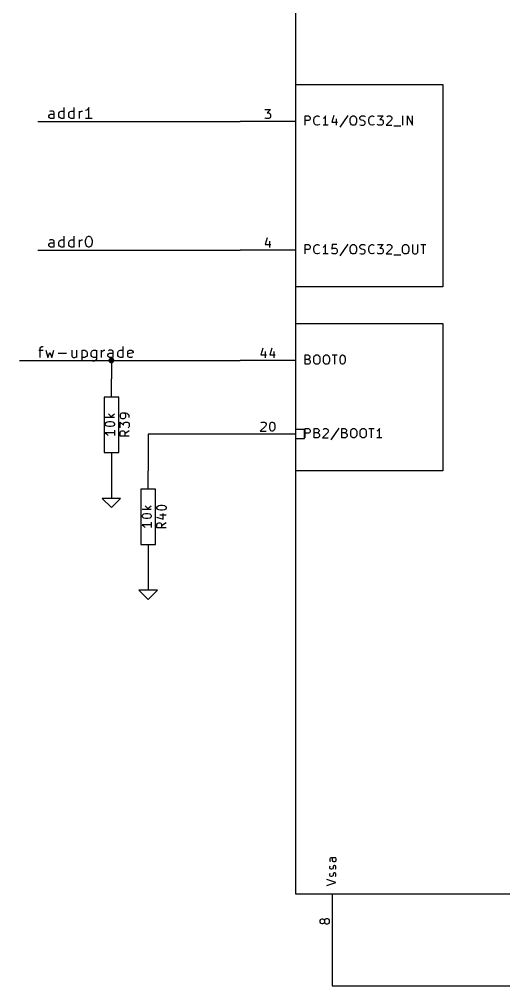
# Model space of a CAD drawing. Extents: x 4000 to 326700, y 4000 to 230000.
# Drawn here: x 79000 to 105310, y 108500 to 161050 of the extents above; entities that cross this region are included whole.
import ezdxf

# ---------------------------------------------------------------- set-up
doc = ezdxf.new("R2010")
doc.units = 0
for name, color, linetype in [('BLACK', 1, 'CONTINUOUS'), ('CYAN', 4, 'CONTINUOUS'), ('GREEN', 3, 'CONTINUOUS'), ('RED', 5, 'CONTINUOUS')]:
    doc.layers.add(name, color=color, linetype=linetype)

msp = doc.modelspace()

# ---------------------------------------------------------------- linework, layer by layer
at = {"layer": 'BLACK'}
for p, q in [((81440, 155660), (81440, 156260)), ((81980, 155660), (81980, 156260)), ((82660, 156110), (82600, 156090)), ((82720, 156170), (82660, 156110)), ((82780, 156260), (82720, 156170)), ((82780, 155660), (82780, 156260)), ((80610, 155800), (80640, 155860)), ((80610, 155740), (80610, 155800)), ((80640, 155690), (80610, 155740)), ((80700, 156060), (80640, 156030)), ((80640, 155860), (80700, 155890)), ((80700, 155660), (80640, 155690)), ((80810, 156060), (80700, 156060)), ((80700, 155890), (80840, 155890)), ((80840, 155660), (80700, 155660)), ((80870, 156030), (80810, 156060)), ((80840, 155890), (80900, 155910)), ((80900, 155690), (80840, 155660)), ((80900, 155970), (80870, 156030)), ((80900, 155660), (80900, 155970)), ((81150, 155940), (81180, 156000)), ((81150, 155770), (81150, 155940)), ((81180, 155710), (81150, 155770)), ((81180, 156000), (81210, 156030)), ((81210, 155690), (81180, 155710)), ((81210, 156030), (81270, 156060)), ((81270, 155660), (81210, 155690)), ((81270, 156060), (81380, 156060)), ((81380, 155660), (81270, 155660)), ((81380, 156060), (81440, 156030)), ((81440, 155690), (81380, 155660)), ((81690, 155940), (81720, 156000)), ((81690, 155770), (81690, 155940)), ((81720, 155710), (81690, 155770)), ((81720, 156000), (81750, 156030)), ((81750, 155690), (81720, 155710)), ((81750, 156030), (81810, 156060)), ((81810, 155660), (81750, 155690)), ((81810, 156060), (81920, 156060)), ((81920, 155660), (81810, 155660)), ((81920, 156060), (81980, 156030)), ((81980, 155690), (81920, 155660)), ((82260, 155660), (82260, 156060)), ((82260, 155940), (82290, 156000)), ((82290, 156000), (82320, 156030)), ((82320, 156030), (82380, 156060)), ((82380, 156060), (82430, 156060)), ((82950, 155660), (82600, 155660)), ((81440, 148660), (81440, 149260)), ((81980, 148660), (81980, 149260)), ((82690, 149230), (82750, 149260)), ((82750, 149260), (82800, 149260)), ((82800, 149260), (82860, 149230)), ((80610, 148800), (80640, 148860)), ((80610, 148740), (80610, 148800)), ((80640, 148690), (80610, 148740)), ((80700, 149060), (80640, 149030)), ((80640, 148860), (80700, 148890)), ((80810, 149060), (80700, 149060)), ((80700, 148890), (80840, 148890)), ((80870, 149030), (80810, 149060)), ((80840, 148890), (80900, 148910)), ((80900, 148970), (80870, 149030)), ((80900, 148660), (80900, 148970)), ((81150, 148940), (81180, 149000)), ((81150, 148770), (81150, 148940)), ((81180, 148710), (81150, 148770)), ((81180, 149000), (81210, 149030)), ((81210, 149030), (81270, 149060)), ((81270, 149060), (81380, 149060)), ((81380, 149060), (81440, 149030)), ((81690, 148940), (81720, 149000)), ((81690, 148770), (81690, 148940)), ((81720, 148710), (81690, 148770)), ((81720, 149000), (81750, 149030)), ((81750, 149030), (81810, 149060)), ((81810, 149060), (81920, 149060)), ((81920, 149060), (81980, 149030)), ((82260, 148660), (82260, 149060)), ((82260, 148940), (82290, 149000)), ((82290, 149000), (82320, 149030)), ((82320, 149030), (82380, 149060)), ((82380, 149060), (82430, 149060)), ((82600, 149030), (82630, 149140)), ((82600, 148890), (82600, 149030)), ((82630, 148770), (82600, 148890)), ((82630, 149140), (82660, 149200)), ((82660, 148710), (82630, 148770)), ((82660, 149200), (82690, 149230)), ((82860, 149230), (82890, 149200)), ((82890, 149200), (82920, 149140)), ((82920, 148770), (82890, 148710)), ((82920, 149140), (82950, 149030)), ((82950, 148890), (82920, 148770)), ((82950, 149030), (82950, 148890)), ((80700, 148660), (80640, 148690)), ((80840, 148660), (80700, 148660)), ((80900, 148690), (80840, 148660)), ((81210, 148690), (81180, 148710)), ((81270, 148660), (81210, 148690)), ((81380, 148660), (81270, 148660)), ((81440, 148690), (81380, 148660)), ((81750, 148690), (81720, 148710)), ((81810, 148660), (81750, 148690)), ((81920, 148660), (81810, 148660)), ((81980, 148690), (81920, 148660)), ((82690, 148690), (82660, 148710)), ((82750, 148660), (82690, 148690)), ((82800, 148660), (82750, 148660)), ((82860, 148690), (82800, 148660)), ((82890, 148710), (82860, 148690)), ((80060, 143060), (80290, 143060)), ((80140, 143170), (80170, 143230)), ((80140, 142660), (80140, 143170)), ((80170, 143230), (80230, 143260)), ((80230, 143260), (80290, 143260)), ((80430, 143060), (80540, 142660)), ((80540, 142660), (80650, 142940)), ((80650, 142940), (80770, 142660)), ((80770, 142660), (80880, 143060)), ((81850, 143060), (81850, 142740)), ((82110, 143060), (82110, 142660)), ((82390, 143060), (82390, 142460)), ((82390, 143030), (82450, 143060)), ((82450, 143060), (82560, 143060)), ((82560, 143060), (82620, 143030)), ((82620, 143030), (82650, 143000)), ((82650, 143000), (82680, 142940)), ((82680, 142940), (82680, 142770)), ((82900, 142940), (82930, 143000)), ((82900, 142770), (82900, 142940)), ((82930, 143000), (82960, 143030)), ((82960, 143030), (83020, 143060)), ((83020, 143060), (83130, 143060)), ((83130, 143060), (83190, 143030)), ((83190, 143060), (83190, 142570)), ((83470, 142660), (83470, 143060)), ((83470, 142940), (83500, 143000)), ((83500, 143000), (83530, 143030)), ((83530, 143030), (83590, 143060)), ((83590, 143060), (83640, 143060)), ((83900, 143060), (83840, 143030)), ((84010, 143060), (83900, 143060)), ((84070, 143030), (84010, 143060)), ((84100, 142970), (84070, 143030)), ((84100, 142660), (84100, 142970)), ((84350, 142940), (84380, 143000)), ((84350, 142770), (84350, 142940)), ((84380, 143000), (84410, 143030)), ((84410, 143030), (84470, 143060)), ((84470, 143060), (84580, 143060)), ((84580, 143060), (84640, 143030)), ((84640, 142660), (84640, 143260)), ((84890, 142970), (84920, 143030)), ((84890, 142740), (84890, 142970)), ((84920, 143030), (84980, 143060)), ((84980, 143060), (85090, 143060)), ((85090, 143060), (85150, 143030)), ((85150, 143030), (85180, 142970)), ((85180, 142970), (85180, 142910)), ((81110, 142890), (81570, 142890)), ((81850, 142740), (81880, 142690)), ((81880, 142690), (81940, 142660)), ((81940, 142660), (82020, 142660)), ((82020, 142660), (82080, 142690)), ((82080, 142690), (82110, 142710)), ((82450, 142660), (82390, 142690)), ((82560, 142660), (82450, 142660)), ((82620, 142690), (82560, 142660)), ((82650, 142710), (82620, 142690)), ((82680, 142770), (82650, 142710)), ((82930, 142710), (82900, 142770)), ((82960, 142690), (82930, 142710)), ((82990, 142460), (82930, 142490)), ((83020, 142660), (82960, 142690)), ((83080, 142460), (82990, 142460)), ((83130, 142660), (83020, 142660)), ((83130, 142490), (83080, 142460)), ((83190, 142690), (83130, 142660)), ((83160, 142510), (83130, 142490)), ((83190, 142570), (83160, 142510)), ((83810, 142800), (83840, 142860)), ((83810, 142740), (83810, 142800)), ((83840, 142690), (83810, 142740)), ((83840, 142860), (83900, 142890)), ((83900, 142660), (83840, 142690)), ((83900, 142890), (84040, 142890)), ((84040, 142660), (83900, 142660)), ((84040, 142890), (84100, 142910)), ((84100, 142690), (84040, 142660)), ((84380, 142710), (84350, 142770)), ((84410, 142690), (84380, 142710)), ((84470, 142660), (84410, 142690)), ((84580, 142660), (84470, 142660)), ((84640, 142690), (84580, 142660)), ((85180, 142910), (84890, 142860)), ((84920, 142690), (84890, 142740)), ((84980, 142660), (84920, 142690)), ((85090, 142660), (84980, 142660)), ((85150, 142690), (85090, 142660))]:
    msp.add_line(p, q, dxfattribs=at)
at = {"layer": 'CYAN'}
for p, q in [((94520, 155300), (94520, 155800)), ((94520, 155800), (94710, 155800)), ((94710, 155800), (94760, 155770)), ((94760, 155560), (94710, 155540)), ((94760, 155770), (94780, 155750)), ((94780, 155580), (94760, 155560)), ((94780, 155750), (94800, 155700)), ((94800, 155630), (94780, 155580)), ((94800, 155700), (94800, 155630)), ((95000, 155580), (95020, 155680)), ((95000, 155510), (95000, 155580)), ((95020, 155680), (95040, 155730)), ((95040, 155730), (95090, 155770)), ((95090, 155770), (95160, 155800)), ((95160, 155800), (95210, 155800)), ((95210, 155800), (95280, 155770)), ((95280, 155770), (95300, 155750)), ((95540, 155680), (95500, 155650)), ((95590, 155730), (95540, 155680)), ((95640, 155800), (95590, 155730)), ((95640, 155300), (95640, 155800)), ((96090, 155820), (95980, 155460)), ((96210, 155630), (96210, 155300)), ((96840, 155820), (96410, 155180)), ((96980, 155630), (97000, 155730)), ((96980, 155460), (96980, 155630)), ((97000, 155730), (97050, 155770)), ((97050, 155770), (97090, 155800)), ((97090, 155800), (97190, 155800)), ((97190, 155800), (97240, 155770)), ((97240, 155770), (97280, 155730)), ((97280, 155730), (97310, 155630)), ((97310, 155630), (97310, 155460)), ((97500, 155700), (97520, 155750)), ((97500, 155650), (97500, 155700)), ((97520, 155610), (97500, 155650)), ((97520, 155750), (97540, 155770)), ((97540, 155580), (97520, 155610)), ((97540, 155770), (97590, 155800)), ((97590, 155560), (97540, 155580)), ((97590, 155800), (97710, 155800)), ((97690, 155540), (97590, 155560)), ((97710, 155800), (97780, 155770)), ((97980, 155580), (98000, 155680)), ((97980, 155510), (97980, 155580)), ((98000, 155680), (98020, 155730)), ((98020, 155730), (98070, 155770)), ((98070, 155770), (98140, 155800)), ((98140, 155800), (98190, 155800)), ((98190, 155800), (98260, 155770)), ((98260, 155770), (98280, 155750)), ((98450, 155800), (98760, 155800)), ((98760, 155800), (98590, 155610)), ((98590, 155610), (98670, 155610)), ((98670, 155610), (98710, 155580)), ((98710, 155580), (98740, 155560)), ((98740, 155560), (98760, 155510)), ((99220, 155580), (98930, 155300)), ((98960, 155750), (98980, 155770)), ((98980, 155770), (99030, 155800)), ((99030, 155800), (99150, 155800)), ((99150, 155800), (99190, 155770)), ((99190, 155770), (99220, 155750)), ((99220, 155750), (99240, 155700)), ((99240, 155650), (99220, 155580)), ((99240, 155700), (99240, 155650)), ((99840, 155300), (99840, 155800)), ((100080, 155300), (100080, 155800)), ((100080, 155800), (100360, 155300)), ((100360, 155300), (100360, 155800)), ((94710, 155540), (94520, 155540)), ((95020, 155420), (95000, 155510)), ((95040, 155370), (95020, 155420)), ((95090, 155320), (95040, 155370)), ((95160, 155300), (95090, 155320)), ((95210, 155300), (95160, 155300)), ((95280, 155320), (95210, 155300)), ((95300, 155350), (95280, 155320)), ((95780, 155300), (95500, 155300)), ((95980, 155460), (96280, 155460)), ((97000, 155370), (96980, 155460)), ((97050, 155320), (97000, 155370)), ((97090, 155300), (97050, 155320)), ((97190, 155300), (97090, 155300)), ((97240, 155320), (97190, 155300)), ((97280, 155370), (97240, 155320)), ((97310, 155460), (97280, 155370)), ((97500, 155320), (97570, 155300)), ((97570, 155300), (97690, 155300)), ((97730, 155510), (97690, 155540)), ((97690, 155300), (97730, 155320)), ((97760, 155490), (97730, 155510)), ((97730, 155320), (97760, 155350)), ((97780, 155440), (97760, 155490)), ((97760, 155350), (97780, 155390)), ((97780, 155390), (97780, 155440)), ((98000, 155420), (97980, 155510)), ((98020, 155370), (98000, 155420)), ((98070, 155320), (98020, 155370)), ((98140, 155300), (98070, 155320)), ((98190, 155300), (98140, 155300)), ((98260, 155320), (98190, 155300)), ((98280, 155350), (98260, 155320)), ((98480, 155320), (98450, 155350)), ((98520, 155300), (98480, 155320)), ((98670, 155300), (98520, 155300)), ((98710, 155320), (98670, 155300)), ((98740, 155350), (98710, 155320)), ((98760, 155390), (98740, 155350)), ((98760, 155510), (98760, 155390)), ((98930, 155300), (99240, 155300)), ((99340, 155250), (99720, 155250)), ((94520, 148300), (94520, 148800)), ((94520, 148800), (94710, 148800)), ((94710, 148800), (94760, 148770)), ((94760, 148770), (94780, 148750)), ((94780, 148750), (94800, 148700)), ((95020, 148680), (95040, 148730)), ((95040, 148730), (95090, 148770)), ((95090, 148770), (95160, 148800)), ((95160, 148800), (95210, 148800)), ((95210, 148800), (95280, 148770)), ((95280, 148770), (95300, 148750)), ((95590, 148730), (95540, 148680)), ((95640, 148800), (95590, 148730)), ((95640, 148300), (95640, 148800)), ((96000, 148800), (95980, 148560)), ((96240, 148800), (96000, 148800)), ((96840, 148820), (96410, 148180)), ((96980, 148630), (97000, 148730)), ((97000, 148730), (97050, 148770)), ((97050, 148770), (97090, 148800)), ((97090, 148800), (97190, 148800)), ((97190, 148800), (97240, 148770)), ((97240, 148770), (97280, 148730)), ((97280, 148730), (97310, 148630)), ((97500, 148700), (97520, 148750)), ((97520, 148750), (97540, 148770)), ((97540, 148770), (97590, 148800)), ((97590, 148800), (97710, 148800)), ((97710, 148800), (97780, 148770)), ((98000, 148680), (98020, 148730)), ((98020, 148730), (98070, 148770)), ((98070, 148770), (98140, 148800)), ((98140, 148800), (98190, 148800)), ((98190, 148800), (98260, 148770)), ((98260, 148770), (98280, 148750)), ((98450, 148800), (98760, 148800)), ((98760, 148800), (98590, 148610)), ((98960, 148750), (98980, 148770)), ((98980, 148770), (99030, 148800)), ((99030, 148800), (99150, 148800)), ((99150, 148800), (99190, 148770)), ((99190, 148770), (99220, 148750)), ((99220, 148750), (99240, 148700)), ((99820, 148630), (99840, 148730)), ((99840, 148730), (99890, 148770)), ((99890, 148770), (99930, 148800)), ((99930, 148800), (100030, 148800)), ((100030, 148800), (100080, 148770)), ((100080, 148770), (100120, 148730)), ((100120, 148730), (100150, 148630)), ((100360, 148800), (100360, 148390)), ((100640, 148390), (100640, 148800)), ((100810, 148800), (101090, 148800)), ((100950, 148300), (100950, 148800)), ((94710, 148540), (94520, 148540)), ((94760, 148560), (94710, 148540)), ((94780, 148580), (94760, 148560)), ((94800, 148630), (94780, 148580)), ((94800, 148700), (94800, 148630)), ((95000, 148580), (95020, 148680)), ((95000, 148510), (95000, 148580)), ((95020, 148420), (95000, 148510)), ((95040, 148370), (95020, 148420)), ((95090, 148320), (95040, 148370)), ((95160, 148300), (95090, 148320)), ((95210, 148300), (95160, 148300)), ((95280, 148320), (95210, 148300)), ((95300, 148350), (95280, 148320)), ((95540, 148680), (95500, 148650)), ((95780, 148300), (95500, 148300)), ((95980, 148560), (96000, 148580)), ((96000, 148320), (95980, 148350)), ((96000, 148580), (96050, 148610)), ((96050, 148300), (96000, 148320)), ((96050, 148610), (96170, 148610)), ((96170, 148300), (96050, 148300)), ((96170, 148610), (96210, 148580)), ((96210, 148320), (96170, 148300)), ((96210, 148580), (96240, 148560)), ((96240, 148350), (96210, 148320)), ((96240, 148560), (96260, 148510)), ((96260, 148390), (96240, 148350)), ((96260, 148510), (96260, 148390)), ((96980, 148460), (96980, 148630)), ((97000, 148370), (96980, 148460)), ((97050, 148320), (97000, 148370)), ((97090, 148300), (97050, 148320)), ((97190, 148300), (97090, 148300)), ((97240, 148320), (97190, 148300)), ((97280, 148370), (97240, 148320)), ((97310, 148460), (97280, 148370)), ((97310, 148630), (97310, 148460)), ((97500, 148650), (97500, 148700)), ((97520, 148610), (97500, 148650)), ((97500, 148320), (97570, 148300)), ((97540, 148580), (97520, 148610)), ((97590, 148560), (97540, 148580)), ((97570, 148300), (97690, 148300)), ((97690, 148540), (97590, 148560)), ((97730, 148510), (97690, 148540)), ((97690, 148300), (97730, 148320)), ((97760, 148490), (97730, 148510)), ((97730, 148320), (97760, 148350)), ((97780, 148440), (97760, 148490)), ((97760, 148350), (97780, 148390)), ((97780, 148390), (97780, 148440)), ((97980, 148580), (98000, 148680)), ((97980, 148510), (97980, 148580)), ((98000, 148420), (97980, 148510)), ((98020, 148370), (98000, 148420)), ((98070, 148320), (98020, 148370)), ((98140, 148300), (98070, 148320)), ((98190, 148300), (98140, 148300)), ((98260, 148320), (98190, 148300)), ((98280, 148350), (98260, 148320)), ((98480, 148320), (98450, 148350)), ((98520, 148300), (98480, 148320)), ((98670, 148300), (98520, 148300)), ((98590, 148610), (98670, 148610)), ((98670, 148610), (98710, 148580)), ((98710, 148320), (98670, 148300)), ((98710, 148580), (98740, 148560)), ((98740, 148350), (98710, 148320)), ((98740, 148560), (98760, 148510)), ((98760, 148390), (98740, 148350)), ((98760, 148510), (98760, 148390)), ((99220, 148580), (98930, 148300)), ((98930, 148300), (99240, 148300)), ((99240, 148650), (99220, 148580)), ((99240, 148700), (99240, 148650)), ((99340, 148250), (99720, 148250)), ((99820, 148460), (99820, 148630)), ((99840, 148370), (99820, 148460)), ((99890, 148320), (99840, 148370)), ((99930, 148300), (99890, 148320)), ((100030, 148300), (99930, 148300)), ((100080, 148320), (100030, 148300)), ((100120, 148370), (100080, 148320)), ((100150, 148460), (100120, 148370)), ((100150, 148630), (100150, 148460)), ((100360, 148390), (100380, 148350)), ((100380, 148350), (100410, 148320)), ((100410, 148320), (100450, 148300)), ((100450, 148300), (100550, 148300)), ((100550, 148300), (100600, 148320)), ((100600, 148320), (100620, 148350)), ((100620, 148350), (100640, 148390)), ((94520, 142300), (94520, 142800)), ((94520, 142800), (94690, 142800)), ((94690, 142560), (94520, 142560)), ((94690, 142800), (94730, 142770)), ((94730, 142580), (94690, 142560)), ((94690, 142560), (94760, 142540)), ((94730, 142770), (94760, 142750)), ((94760, 142610), (94730, 142580)), ((94760, 142750), (94780, 142700)), ((94780, 142650), (94760, 142610)), ((94760, 142540), (94780, 142510)), ((94780, 142700), (94780, 142650)), ((94780, 142510), (94800, 142460)), ((94800, 142460), (94800, 142390)), ((95000, 142630), (95020, 142730)), ((95000, 142460), (95000, 142630)), ((95020, 142370), (95000, 142460)), ((95020, 142730), (95070, 142770)), ((95070, 142770), (95110, 142800)), ((95110, 142800), (95210, 142800)), ((95210, 142800), (95260, 142770)), ((95260, 142770), (95300, 142730)), ((95300, 142730), (95330, 142630)), ((95330, 142460), (95300, 142370)), ((95330, 142630), (95330, 142460)), ((95520, 142630), (95540, 142730)), ((95520, 142460), (95520, 142630)), ((95540, 142370), (95520, 142460)), ((95540, 142730), (95590, 142770)), ((95590, 142770), (95630, 142800)), ((95630, 142800), (95730, 142800)), ((95730, 142800), (95780, 142770)), ((95780, 142770), (95820, 142730)), ((95820, 142730), (95850, 142630)), ((95850, 142460), (95820, 142370)), ((95850, 142630), (95850, 142460)), ((95990, 142800), (96270, 142800)), ((96130, 142300), (96130, 142800)), ((96420, 142610), (96440, 142700)), ((96420, 142490), (96420, 142610)), ((96440, 142390), (96420, 142490)), ((96440, 142700), (96460, 142750)), ((96460, 142750), (96490, 142770)), ((96490, 142770), (96530, 142800)), ((96530, 142800), (96580, 142800)), ((96580, 142800), (96630, 142770)), ((96630, 142770), (96650, 142750)), ((96650, 142750), (96680, 142700)), ((96680, 142700), (96700, 142610)), ((96700, 142490), (96680, 142390)), ((96700, 142610), (96700, 142490)), ((94710, 142300), (94520, 142300)), ((94760, 142320), (94710, 142300)), ((94780, 142350), (94760, 142320)), ((94800, 142390), (94780, 142350)), ((95070, 142320), (95020, 142370)), ((95110, 142300), (95070, 142320)), ((95210, 142300), (95110, 142300)), ((95260, 142320), (95210, 142300)), ((95300, 142370), (95260, 142320)), ((95590, 142320), (95540, 142370)), ((95630, 142300), (95590, 142320)), ((95730, 142300), (95630, 142300)), ((95780, 142320), (95730, 142300)), ((95820, 142370), (95780, 142320)), ((96460, 142350), (96440, 142390)), ((96490, 142320), (96460, 142350)), ((96530, 142300), (96490, 142320)), ((96580, 142300), (96530, 142300)), ((96630, 142320), (96580, 142300)), ((96650, 142350), (96630, 142320)), ((96680, 142390), (96650, 142350)), ((84170, 139400), (83670, 139400)), ((83840, 139590), (84030, 139400)), ((83980, 139450), (84170, 139590)), ((84500, 139580), (84470, 139540)), ((84470, 139540), (84470, 139440)), ((84470, 139440), (84500, 139390)), ((84520, 139610), (84500, 139580)), ((84500, 139390), (84520, 139370)), ((84570, 139630), (84520, 139610)), ((84520, 139370), (84570, 139350)), ((84760, 139630), (84570, 139630)), ((84570, 139350), (84690, 139350)), ((84730, 139610), (84690, 139630)), ((84690, 139350), (84730, 139370)), ((84760, 139580), (84730, 139610)), ((84730, 139370), (84760, 139390)), ((84850, 139610), (84760, 139630)), ((84780, 139540), (84760, 139580)), ((84760, 139390), (84780, 139440)), ((84780, 139440), (84780, 139540)), ((84920, 139560), (84850, 139610)), ((84950, 139540), (84920, 139560)), ((84970, 139490), (84950, 139540)), ((84970, 139390), (84970, 139490)), ((83670, 139060), (83700, 139110)), ((83670, 139010), (83670, 139060)), ((83700, 138970), (83670, 139010)), ((83700, 139110), (83720, 139130)), ((83720, 138940), (83700, 138970)), ((83720, 139130), (83770, 139160)), ((83770, 138920), (83720, 138940)), ((83770, 139160), (83860, 139180)), ((83860, 138900), (83770, 138920)), ((83860, 139180), (83980, 139180)), ((83980, 138900), (83860, 138900)), ((83980, 139180), (84080, 139160)), ((84080, 138920), (83980, 138900)), ((84080, 139160), (84120, 139130)), ((84120, 138940), (84080, 138920)), ((84120, 139130), (84150, 139110)), ((84150, 138970), (84120, 138940)), ((84150, 139110), (84170, 139060)), ((84170, 139010), (84150, 138970)), ((84170, 139060), (84170, 139010)), ((84470, 138840), (84470, 139150)), ((84470, 139150), (84660, 138980)), ((84660, 139060), (84690, 139100)), ((84660, 138980), (84660, 139060)), ((84690, 139100), (84710, 139130)), ((84710, 139130), (84760, 139150)), ((84760, 139150), (84880, 139150)), ((84880, 139150), (84920, 139130)), ((84920, 139130), (84950, 139100)), ((84950, 138870), (84920, 138840)), ((84950, 139100), (84970, 139060)), ((84970, 138910), (84950, 138870)), ((84970, 139060), (84970, 138910)), ((94520, 138300), (94520, 138800)), ((94520, 138800), (94710, 138800)), ((94710, 138800), (94760, 138770)), ((94760, 138770), (94780, 138750)), ((94780, 138750), (94800, 138700)), ((95020, 138300), (95020, 138800)), ((95020, 138800), (95190, 138800)), ((95190, 138800), (95230, 138770)), ((95230, 138770), (95260, 138750)), ((95260, 138750), (95280, 138700)), ((95500, 138750), (95520, 138770)), ((95520, 138770), (95570, 138800)), ((95570, 138800), (95690, 138800)), ((95690, 138800), (95730, 138770)), ((95730, 138770), (95760, 138750)), ((95760, 138750), (95780, 138700)), ((96360, 138820), (95930, 138180)), ((96520, 138300), (96520, 138800)), ((96520, 138800), (96690, 138800)), ((96690, 138800), (96730, 138770)), ((96730, 138770), (96760, 138750)), ((96760, 138750), (96780, 138700)), ((97020, 138730), (97070, 138770)), ((97070, 138770), (97110, 138800)), ((97110, 138800), (97210, 138800)), ((97210, 138800), (97260, 138770)), ((97260, 138770), (97300, 138730)), ((97540, 138730), (97590, 138770)), ((97590, 138770), (97630, 138800)), ((97630, 138800), (97730, 138800)), ((97730, 138800), (97780, 138770)), ((97780, 138770), (97820, 138730)), ((97990, 138800), (98270, 138800)), ((98130, 138300), (98130, 138800)), ((98560, 138800), (98510, 138730)), ((98560, 138300), (98560, 138800)), ((84170, 138560), (83670, 138560)), ((83670, 138560), (83740, 138510)), ((83740, 138510), (83790, 138460)), ((83790, 138460), (83820, 138420)), ((84170, 138700), (84170, 138420)), ((84470, 138580), (84500, 138630)), ((84470, 138390), (84470, 138580)), ((84970, 138390), (84470, 138390)), ((84500, 138630), (84520, 138650)), ((84520, 138650), (84570, 138670)), ((84570, 138670), (84640, 138670)), ((84640, 138670), (84690, 138650)), ((84690, 138650), (84710, 138630)), ((84710, 138630), (84730, 138580)), ((84970, 138670), (84730, 138510)), ((84730, 138580), (84730, 138390)), ((94710, 138540), (94520, 138540)), ((94760, 138560), (94710, 138540)), ((94780, 138580), (94760, 138560)), ((94800, 138630), (94780, 138580)), ((94800, 138700), (94800, 138630)), ((95190, 138560), (95020, 138560)), ((95210, 138300), (95020, 138300)), ((95230, 138580), (95190, 138560)), ((95190, 138560), (95260, 138540)), ((95260, 138320), (95210, 138300)), ((95260, 138610), (95230, 138580)), ((95280, 138650), (95260, 138610)), ((95260, 138540), (95280, 138510)), ((95280, 138350), (95260, 138320)), ((95280, 138700), (95280, 138650)), ((95280, 138510), (95300, 138460)), ((95300, 138390), (95280, 138350)), ((95300, 138460), (95300, 138390)), ((95760, 138580), (95470, 138300)), ((95470, 138300), (95780, 138300)), ((95780, 138650), (95760, 138580)), ((95780, 138700), (95780, 138650)), ((96690, 138560), (96520, 138560)), ((96710, 138300), (96520, 138300)), ((96730, 138580), (96690, 138560)), ((96690, 138560), (96760, 138540)), ((96760, 138320), (96710, 138300)), ((96760, 138610), (96730, 138580)), ((96780, 138650), (96760, 138610)), ((96760, 138540), (96780, 138510)), ((96780, 138350), (96760, 138320)), ((96780, 138700), (96780, 138650)), ((96780, 138510), (96800, 138460)), ((96800, 138390), (96780, 138350)), ((96800, 138460), (96800, 138390)), ((97000, 138630), (97020, 138730)), ((97000, 138460), (97000, 138630)), ((97020, 138370), (97000, 138460)), ((97070, 138320), (97020, 138370)), ((97110, 138300), (97070, 138320)), ((97210, 138300), (97110, 138300)), ((97260, 138320), (97210, 138300)), ((97300, 138370), (97260, 138320)), ((97300, 138730), (97330, 138630)), ((97330, 138460), (97300, 138370)), ((97330, 138630), (97330, 138460)), ((97520, 138630), (97540, 138730)), ((97520, 138460), (97520, 138630)), ((97540, 138370), (97520, 138460)), ((97590, 138320), (97540, 138370)), ((97630, 138300), (97590, 138320)), ((97730, 138300), (97630, 138300)), ((97780, 138320), (97730, 138300)), ((97820, 138370), (97780, 138320)), ((97820, 138730), (97850, 138630)), ((97850, 138460), (97820, 138370)), ((97850, 138630), (97850, 138460)), ((98460, 138680), (98420, 138650)), ((98700, 138300), (98420, 138300)), ((98510, 138730), (98460, 138680)), ((85840, 134590), (86030, 134400)), ((85980, 134450), (86170, 134590)), ((86470, 134510), (86500, 134560)), ((86500, 134560), (86520, 134580)), ((86520, 134580), (86570, 134610)), ((86570, 134610), (86660, 134630)), ((86660, 134630), (86780, 134630)), ((86780, 134630), (86880, 134610)), ((86880, 134610), (86920, 134580)), ((86920, 134580), (86950, 134560)), ((86950, 134560), (86970, 134510)), ((86170, 134400), (85670, 134400)), ((85670, 134060), (85700, 134110)), ((85670, 134010), (85670, 134060)), ((85700, 133970), (85670, 134010)), ((85700, 134110), (85720, 134130)), ((85720, 134130), (85770, 134160)), ((85770, 134160), (85860, 134180)), ((85860, 134180), (85980, 134180)), ((85980, 134180), (86080, 134160)), ((86080, 134160), (86120, 134130)), ((86120, 134130), (86150, 134110)), ((86150, 134110), (86170, 134060)), ((86170, 134010), (86150, 133970)), ((86170, 134060), (86170, 134010)), ((86470, 134460), (86470, 134510)), ((86500, 134420), (86470, 134460)), ((86520, 134390), (86500, 134420)), ((86570, 134370), (86520, 134390)), ((86660, 134350), (86570, 134370)), ((86640, 134100), (86970, 134100)), ((86780, 134350), (86660, 134350)), ((86880, 134370), (86780, 134350)), ((86810, 133870), (86810, 134170)), ((86920, 134390), (86880, 134370)), ((86950, 134420), (86920, 134390)), ((86970, 134460), (86950, 134420)), ((86970, 134510), (86970, 134460)), ((86170, 133560), (85670, 133560)), ((85670, 133560), (85740, 133510)), ((85720, 133940), (85700, 133970)), ((85770, 133920), (85720, 133940)), ((85740, 133510), (85790, 133460)), ((85860, 133900), (85770, 133920)), ((85980, 133900), (85860, 133900)), ((86080, 133920), (85980, 133900)), ((86120, 133940), (86080, 133920)), ((86150, 133970), (86120, 133940)), ((86170, 133700), (86170, 133420)), ((86450, 133980), (86810, 133870)), ((86470, 133580), (86500, 133630)), ((86470, 133390), (86470, 133580)), ((86500, 133630), (86520, 133650)), ((86520, 133650), (86570, 133670)), ((86570, 133670), (86640, 133670)), ((86640, 133670), (86690, 133650)), ((86690, 133650), (86710, 133630)), ((86710, 133630), (86730, 133580)), ((86970, 133670), (86730, 133510)), ((86730, 133580), (86730, 133390)), ((85790, 133460), (85820, 133420)), ((86970, 133390), (86470, 133390)), ((95890, 115440), (95870, 115390)), ((95870, 115390), (95870, 115300)), ((95870, 115300), (95890, 115250)), ((95940, 115460), (95890, 115440)), ((96200, 115460), (95940, 115460)), ((96010, 115420), (95990, 115460)), ((96010, 115300), (96010, 115420)), ((96040, 115250), (96010, 115300)), ((96080, 115230), (96040, 115250)), ((96130, 115230), (96080, 115230)), ((96180, 115250), (96130, 115230)), ((96180, 115460), (96200, 115420)), ((96200, 115300), (96180, 115250)), ((96200, 115420), (96200, 115300)), ((95870, 114970), (95890, 115020)), ((95870, 114900), (95870, 114970)), ((95890, 114850), (95870, 114900)), ((95870, 114570), (95890, 114620)), ((95870, 114500), (95870, 114570)), ((95940, 114830), (95890, 114850)), ((95960, 114830), (95940, 114830)), ((96010, 114850), (95960, 114830)), ((96040, 114900), (96010, 114850)), ((96060, 115020), (96040, 114970)), ((96040, 114970), (96040, 114900)), ((96060, 114620), (96040, 114570)), ((96040, 114570), (96040, 114500)), ((96110, 115040), (96060, 115020)), ((96110, 114640), (96060, 114620)), ((96130, 115040), (96110, 115040)), ((96130, 114640), (96110, 114640)), ((96180, 115020), (96130, 115040)), ((96180, 114620), (96130, 114640)), ((96200, 114970), (96180, 115020)), ((96180, 114830), (96200, 114870)), ((96200, 114570), (96180, 114620)), ((96200, 114870), (96200, 114970)), ((96200, 114470), (96200, 114570)), ((96200, 114110), (95700, 114280)), ((95700, 113950), (96200, 114110)), ((95890, 114450), (95870, 114500)), ((95940, 114430), (95890, 114450)), ((95960, 114430), (95940, 114430)), ((96010, 114450), (95960, 114430)), ((96040, 114500), (96010, 114450)), ((96180, 114430), (96200, 114470))]:
    msp.add_line(p, q, dxfattribs=at)
at = {"layer": 'GREEN'}
for p, q in [((80000, 155500), (91000, 155500)), ((80000, 148500), (91000, 148500)), ((79000, 142500), (91000, 142500)), ((84000, 142500), (84000, 141500)), ((91000, 138500), (86000, 138500)), ((86000, 138500), (86000, 136500)), ((84000, 136500), (84000, 135000)), ((86000, 131500), (86000, 130000)), ((96000, 110500), (96000, 108500)), ((96000, 108500), (120000, 108500))]:
    msp.add_line(p, q, dxfattribs=at)
at = {"layer": 'GREEN', "const_width": 160}
msp.add_lwpolyline([(83920, 142500, 1), (84080, 142500, 1)], format="xyb", close=True, dxfattribs=at)
at = {"layer": 'RED'}
for p, q in [((94000, 196500), (94000, 113500)), ((94000, 157500), (102000, 157500)), ((102000, 157500), (102000, 146500)), ((92330, 156150), (92640, 156150)), ((92640, 156150), (92470, 155960)), ((92360, 155670), (92330, 155700)), ((92400, 155650), (92360, 155670)), ((92550, 155650), (92400, 155650)), ((92470, 155960), (92550, 155960)), ((92550, 155960), (92590, 155930)), ((92590, 155670), (92550, 155650)), ((92590, 155930), (92620, 155910)), ((92620, 155700), (92590, 155670)), ((92620, 155910), (92640, 155860)), ((92640, 155740), (92620, 155700)), ((92640, 155860), (92640, 155740)), ((94000, 155500), (91000, 155500)), ((92470, 149170), (92360, 148810)), ((92360, 148810), (92660, 148810)), ((92590, 148980), (92590, 148650)), ((94000, 148500), (91000, 148500)), ((102000, 146500), (94000, 146500)), ((94000, 144500), (102000, 144500)), ((102000, 144500), (102000, 136500)), ((92230, 143170), (92120, 142810)), ((92350, 142980), (92350, 142650)), ((92710, 143170), (92600, 142810)), ((92830, 142980), (92830, 142650)), ((94000, 142500), (91000, 142500)), ((92120, 142810), (92420, 142810)), ((92600, 142810), (92900, 142810)), ((84000, 140500), (84000, 141500)), ((83600, 140500), (83600, 137500)), ((84400, 140500), (83600, 140500)), ((84400, 137500), (84400, 140500)), ((92380, 138930), (92090, 138650)), ((92120, 139100), (92140, 139120)), ((92140, 139120), (92190, 139150)), ((92190, 139150), (92310, 139150)), ((92310, 139150), (92350, 139120)), ((92350, 139120), (92380, 139100)), ((92380, 139100), (92400, 139050)), ((92400, 139000), (92380, 138930)), ((92400, 139050), (92400, 139000)), ((92600, 138960), (92620, 139050)), ((92600, 138840), (92600, 138960)), ((92620, 138740), (92600, 138840)), ((92620, 139050), (92640, 139100)), ((92640, 138700), (92620, 138740)), ((92640, 139100), (92670, 139120)), ((92670, 139120), (92710, 139150)), ((92710, 139150), (92760, 139150)), ((92760, 139150), (92810, 139120)), ((92810, 139120), (92830, 139100)), ((92830, 139100), (92860, 139050)), ((92860, 138740), (92830, 138700)), ((92860, 139050), (92880, 138960)), ((92880, 138840), (92860, 138740)), ((92880, 138960), (92880, 138840)), ((94000, 138750), (94000, 138250)), ((94500, 138750), (94000, 138750)), ((94500, 138250), (94500, 138750)), ((94000, 138500), (91000, 138500)), ((92090, 138650), (92400, 138650)), ((92670, 138670), (92640, 138700)), ((92710, 138650), (92670, 138670)), ((92760, 138650), (92710, 138650)), ((92810, 138670), (92760, 138650)), ((92830, 138700), (92810, 138670)), ((94000, 138250), (94500, 138250)), ((83600, 137500), (84400, 137500)), ((84000, 137500), (84000, 136500)), ((86000, 135500), (86000, 136500)), ((102000, 136500), (94000, 136500)), ((85600, 135500), (85600, 132500)), ((86400, 135500), (85600, 135500)), ((86400, 132500), (86400, 135500)), ((83500, 135000), (84000, 134500)), ((84500, 135000), (83500, 135000)), ((84000, 134500), (84500, 135000)), ((85600, 132500), (86400, 132500)), ((86000, 132500), (86000, 131500)), ((85500, 130000), (86000, 129500)), ((86500, 130000), (85500, 130000)), ((86000, 129500), (86500, 130000)), ((94000, 113500), (134000, 113500)), ((96000, 113500), (96000, 110500)), ((95350, 112050), (95380, 112090)), ((95350, 111950), (95350, 112050)), ((95380, 111900), (95350, 111950)), ((95380, 112090), (95400, 112120)), ((95400, 112120), (95450, 112140)), ((95450, 112140), (95470, 112140)), ((95470, 112140), (95520, 112120)), ((95520, 112120), (95540, 112090)), ((95540, 112090), (95570, 112050)), ((95570, 111950), (95540, 111900)), ((95590, 112090), (95570, 112050)), ((95570, 112050), (95570, 111950)), ((95570, 111950), (95590, 111900)), ((95610, 112120), (95590, 112090)), ((95660, 112140), (95610, 112120)), ((95760, 112140), (95660, 112140)), ((95800, 112120), (95760, 112140)), ((95830, 112090), (95800, 112120)), ((95850, 112050), (95830, 112090)), ((95830, 111900), (95850, 111950)), ((95850, 111950), (95850, 112050)), ((95400, 111880), (95380, 111900)), ((95450, 111860), (95400, 111880)), ((95470, 111860), (95450, 111860)), ((95520, 111880), (95470, 111860)), ((95540, 111900), (95520, 111880)), ((95590, 111900), (95610, 111880)), ((95610, 111880), (95660, 111860)), ((95660, 111860), (95760, 111860)), ((95760, 111860), (95800, 111880)), ((95800, 111880), (95830, 111900))]:
    msp.add_line(p, q, dxfattribs=at)

doc.saveas('drawing.dxf')
